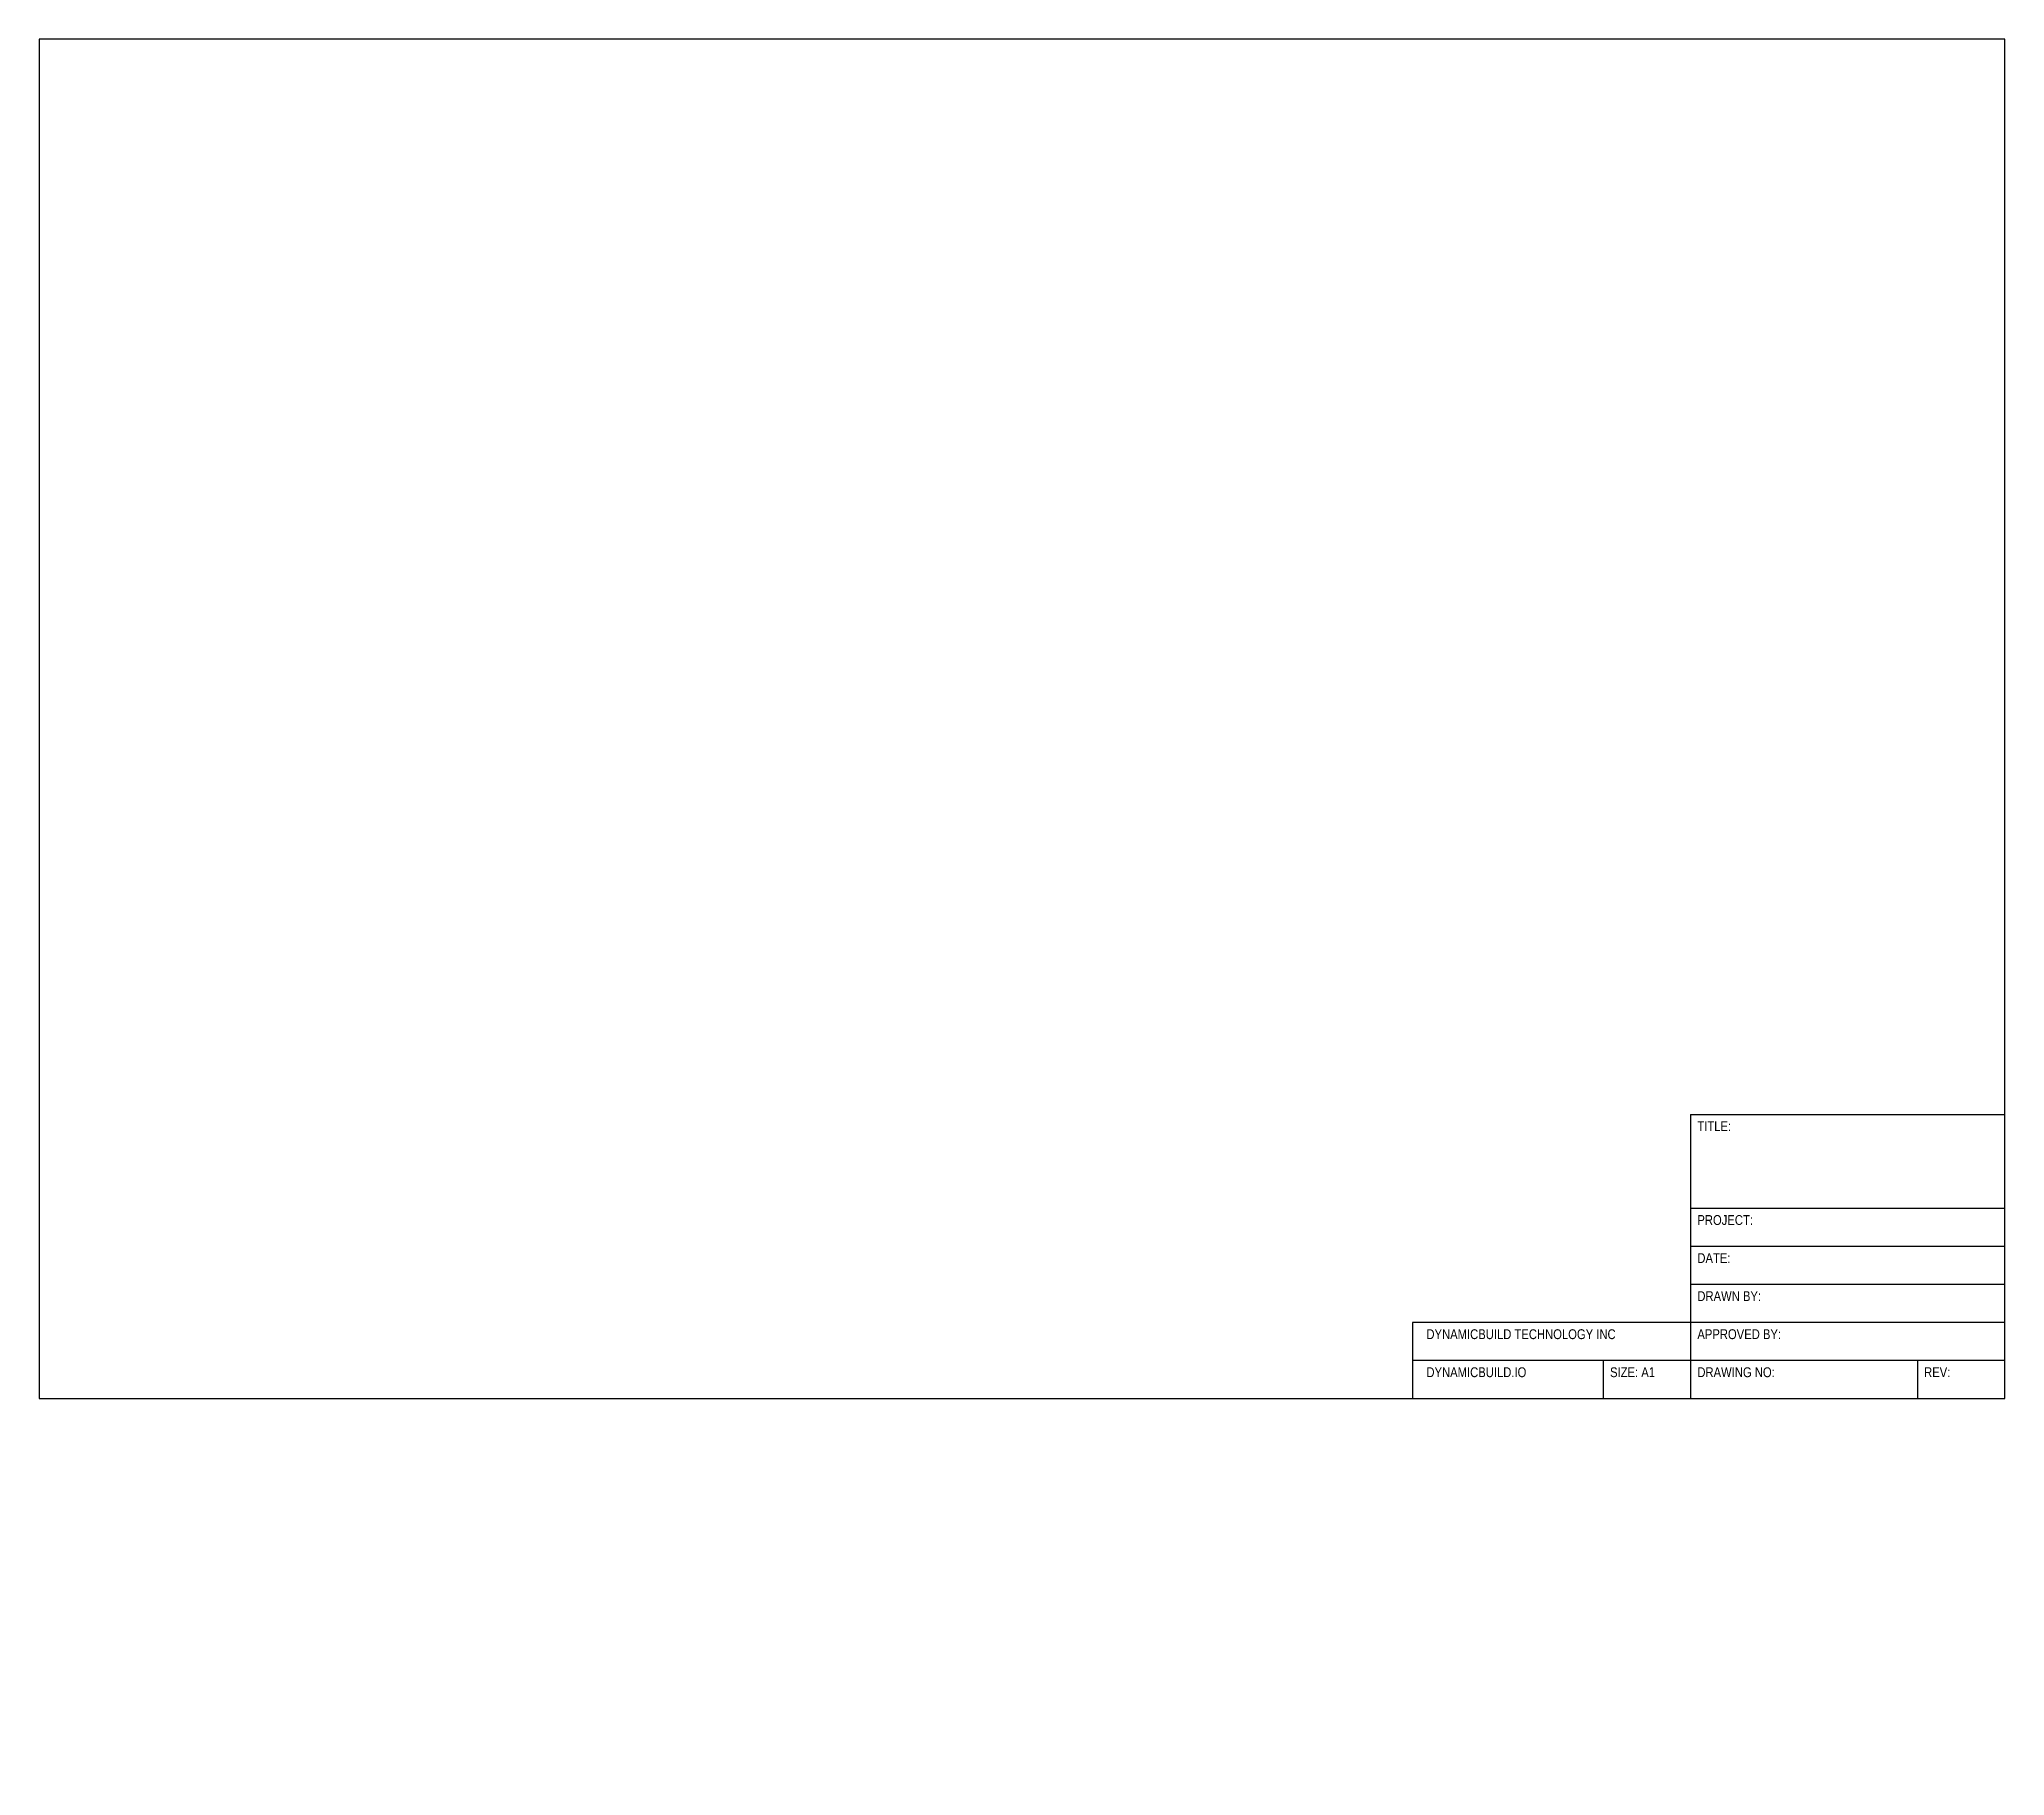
# Model space of a CAD drawing. Header units: millimetres. Extents: x 3632 to 13324, y -1233 to 7329.
import ezdxf
from ezdxf.enums import TextEntityAlignment as Align

# ---------------------------------------------------------------- set-up
doc = ezdxf.new("R2010")
doc.units = ezdxf.units.MM
for name, pattern in [('CENTER2', [28.575, 19.05, -3.175, 3.175, -3.175]), ('DASHED2', [9.525, 6.35, -3.175]), ('HIDDEN2', [4.7625, 3.175, -1.5875]), ('PHANTOM2', [31.75, 15.875, -3.175, 3.175, -3.175, 3.175, -3.175])]:
    doc.linetypes.add(name, pattern=pattern)
for name, color, linetype, lineweight in [('Centerline', 1, 'CENTER2', 18), ('Concrete', 8, 'Continuous', 18), ('Dimension', 7, 'Continuous', 9)]:
    doc.layers.add(name, color=color, linetype=linetype, lineweight=lineweight)
doc.styles.add('Form-scaff', font='ARIALN.TTF', dxfattribs={"height": 2.8})

# ---------------------------------------------------------------- blocks, each defined once
blk = doc.blocks.new('ANSI_A_TITLEBLOCK')
for p, q in [((9692.1, 6703.4), (0, 6703.4)), ((0, 6703.4), (0, 0)), ((9692.1, 0), (9692.1, 6703.4)), ((8143.3, 1400.7), (8143.3, 0)), ((8143.3, 1400.7), (9692.1, 1400.7)), ((9692.1, 938.2), (8143.3, 938.2)), ((9692.1, 750.6), (8143.3, 750.6)), ((9692.1, 0), (9692.1, 700.3)), ((9692.1, 562.9), (8143.3, 562.9)), ((6772.4, 375.3), (6772.4, 0)), ((9692.1, 375.3), (6772.4, 375.3)), ((8143.3, 187.6), (6772.4, 187.6)), ((7712.7, 187.6), (7712.7, 0)), ((9692.1, 187.6), (8143.3, 187.6)), ((9261.5, 187.6), (9261.5, 0)), ((0, 0), (9692.1, 0)), ((0, 0), (9692.1, 0))]:
    blk.add_line(p, q)
at = {"linetype": 'CENTER2'}
blk.add_line((8143.3, 187.7), (8143.3, 187.6), dxfattribs=at)
at = {"layer": 'Centerline', "linetype": 'PHANTOM2'}
blk.add_line((8143.3, 187.7), (8143.3, 187.6), dxfattribs=at)
at = {"layer": 'Concrete', "linetype": 'HIDDEN2'}
blk.add_line((8143.3, 187.7), (8143.3, 187.6), dxfattribs=at)
at = {"layer": 'Dimension', "linetype": 'DASHED2'}
blk.add_line((8143.3, 187.7), (8143.3, 187.6), dxfattribs=at)
at = {"style": 'Form-scaff'}
for s, p in [('TITLE:', (8176.5, 1367.5)), ('PROJECT:', (8176.5, 905.1)), ('DATE:', (8176.5, 717.4)), ('DRAWN BY:', (8176.5, 529.8)), ('DYNAMICBUILD TECHNOLOGY INC', (6840.4, 342.1)), ('APPROVED BY:', (8176.5, 342.1)), ('DYNAMICBUILD.IO', (6840.4, 154.5)), ('SIZE: A1', (7745.9, 154.5)), ('DRAWING NO:', (8176.5, 154.5)), ('REV:', (9294.6, 154.5))]:
    blk.add_text(s, height=48.4, dxfattribs=at).set_placement(p, align=Align.TOP_LEFT)

msp = doc.modelspace()

# ---------------------------------------------------------------- hatches: boundary and pattern name
h = msp.add_hatch(color=256)
h.set_gradient(color2=(0, 0, 0))
edge = h.paths.add_edge_path()
edge.add_arc((11403.812, -1222.798), 10.59, 0, 360)
edge = h.paths.add_edge_path(flags=16)
edge.add_arc((11403.812, -1222.798), 10.59, 0, 360)

# ---------------------------------------------------------------- block references
msp.add_blockref('ANSI_A_TITLEBLOCK', (3631.824, 625.924))

doc.saveas('drawing.dxf')
